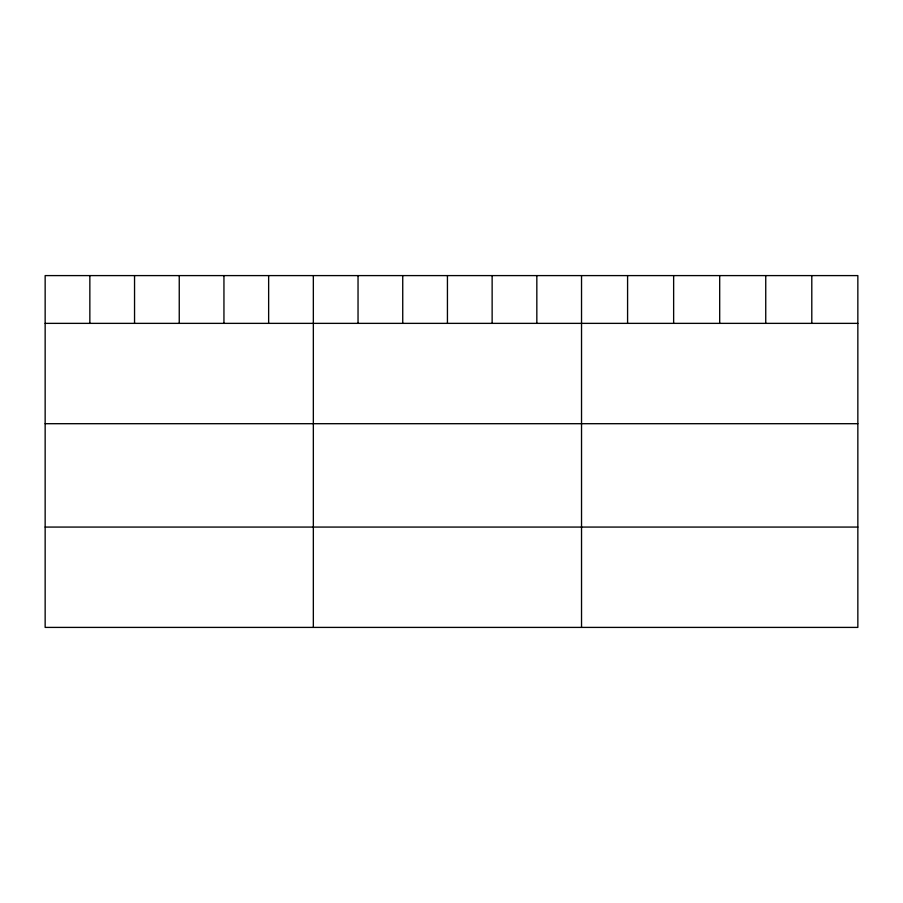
<?xml version="1.0" encoding="UTF-8"?>
<svg xmlns="http://www.w3.org/2000/svg" width="903" height="903" viewBox="0 0 903 903"><rect width="100%" height="100%" fill="white"/><g stroke="black" fill="none" stroke-linecap="round" stroke-linejoin="round"><path stroke-width="1.35" d="M857.85 323.364L857.85 627.404L45.15 627.404L45.15 275.596L857.85 275.596L857.85 323.364L45.15 323.364M45.15 423.699L857.85 423.699M45.15 527.07L857.85 527.07M811.797 275.596L811.797 323.364M765.744 275.596L765.744 323.364M719.691 275.596L719.691 323.364M673.638 275.596L673.638 323.364M627.585 275.596L627.585 323.364M581.532 275.596L581.532 627.404M536.833 275.596L536.833 323.364M492.135 275.596L492.135 323.364M447.436 275.596L447.436 323.364M402.738 275.596L402.738 323.364M358.039 275.596L358.039 323.364M313.341 275.596L313.341 627.404M268.642 275.596L268.642 323.364M223.944 275.596L223.944 323.364M179.245 275.596L179.245 323.364M134.547 275.596L134.547 323.364M89.848 275.596L89.848 323.364"/></g></svg>
